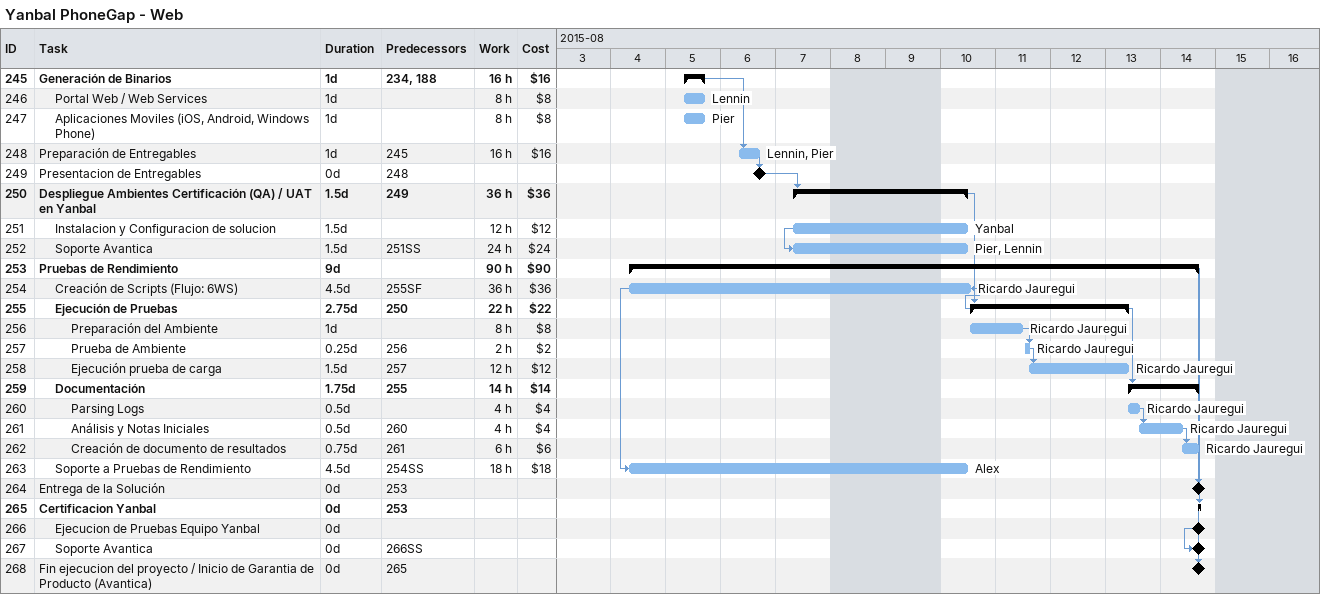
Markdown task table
Yanbal PhoneGap - Web

| ID | Level | Task | Duration | Start | Finish | Predecessors | Resources | Work (h) | Cost ($) |
|---|---|---|---|---|---|---|---|---|---|
| 245 | 1 | **Generación de Binarios** | 1d | 2015-08-05 | 2015-08-05 | 234, 188 |  | 16 | 16 |
| 246 | 2 | Portal Web / Web Services | 1d | 2015-08-05 | 2015-08-05 |  | Lennin | 8 | 8 |
| 247 | 2 | Aplicaciones Moviles (iOS, Android, Windows Phone) | 1d | 2015-08-05 | 2015-08-05 |  | Pier | 8 | 8 |
| 248 | 1 | Preparación de Entregables | 1d | 2015-08-06 | 2015-08-06 | 245 | Lennin, Pier | 16 | 16 |
| 249 | 1 | Presentacion de Entregables | 0d | 2015-08-06 | 2015-08-06 | 248 |  |  |  |
| 250 | 1 | **Despliegue Ambientes Certificación (QA) / UAT en Yanbal** | 1.5d | 2015-08-07 | 2015-08-10 | 249 |  | 36 | 36 |
| 251 | 2 | Instalacion y Configuracion de solucion | 1.5d | 2015-08-07 | 2015-08-10 |  | Yanbal | 12 | 12 |
| 252 | 2 | Soporte Avantica | 1.5d | 2015-08-07 | 2015-08-10 | 251SS | Pier, Lennin | 24 | 24 |
| 253 | 1 | **Pruebas de Rendimiento** | 9d | 2015-08-04 | 2015-08-14 |  |  | 90 | 90 |
| 254 | 2 | Creación de Scripts (Flujo: 6WS) | 4.5d | 2015-08-04 | 2015-08-10 | 255SF | Ricardo Jauregui | 36 | 36 |
| 255 | 2 | **Ejecución de Pruebas** | 2.75d | 2015-08-10 | 2015-08-13 | 250 |  | 22 | 22 |
| 256 | 3 | Preparación del Ambiente | 1d | 2015-08-10 | 2015-08-11 |  | Ricardo Jauregui | 8 | 8 |
| 257 | 3 | Prueba de Ambiente | 0.25d | 2015-08-11 | 2015-08-11 | 256 | Ricardo Jauregui | 2 | 2 |
| 258 | 3 | Ejecución prueba de carga | 1.5d | 2015-08-11 | 2015-08-13 | 257 | Ricardo Jauregui | 12 | 12 |
| 259 | 2 | **Documentación** | 1.75d | 2015-08-13 | 2015-08-14 | 255 |  | 14 | 14 |
| 260 | 3 | Parsing Logs | 0.5d | 2015-08-13 | 2015-08-13 |  | Ricardo Jauregui | 4 | 4 |
| 261 | 3 | Análisis y Notas Iniciales | 0.5d | 2015-08-13 | 2015-08-14 | 260 | Ricardo Jauregui | 4 | 4 |
| 262 | 3 | Creación de documento de resultados | 0.75d | 2015-08-14 | 2015-08-14 | 261 | Ricardo Jauregui | 6 | 6 |
| 263 | 2 | Soporte a Pruebas de Rendimiento | 4.5d | 2015-08-04 | 2015-08-10 | 254SS | Alex | 18 | 18 |
| 264 | 1 | Entrega de la Solución | 0d | 2015-08-14 | 2015-08-14 | 253 |  |  |  |
| 265 | 1 | **Certificacion Yanbal** | 0d | 2015-08-14 | 2015-08-14 | 253 |  |  |  |
| 266 | 2 | Ejecucion de Pruebas Equipo Yanbal | 0d | 2015-08-14 | 2015-08-14 |  |  |  |  |
| 267 | 2 | Soporte Avantica | 0d | 2015-08-14 | 2015-08-14 | 266SS |  |  |  |
| 268 | 1 | Fin ejecucion del proyecto / Inicio de Garantia de Producto (Avantica) | 0d | 2015-08-14 | 2015-08-14 | 265 |  |  |  |
